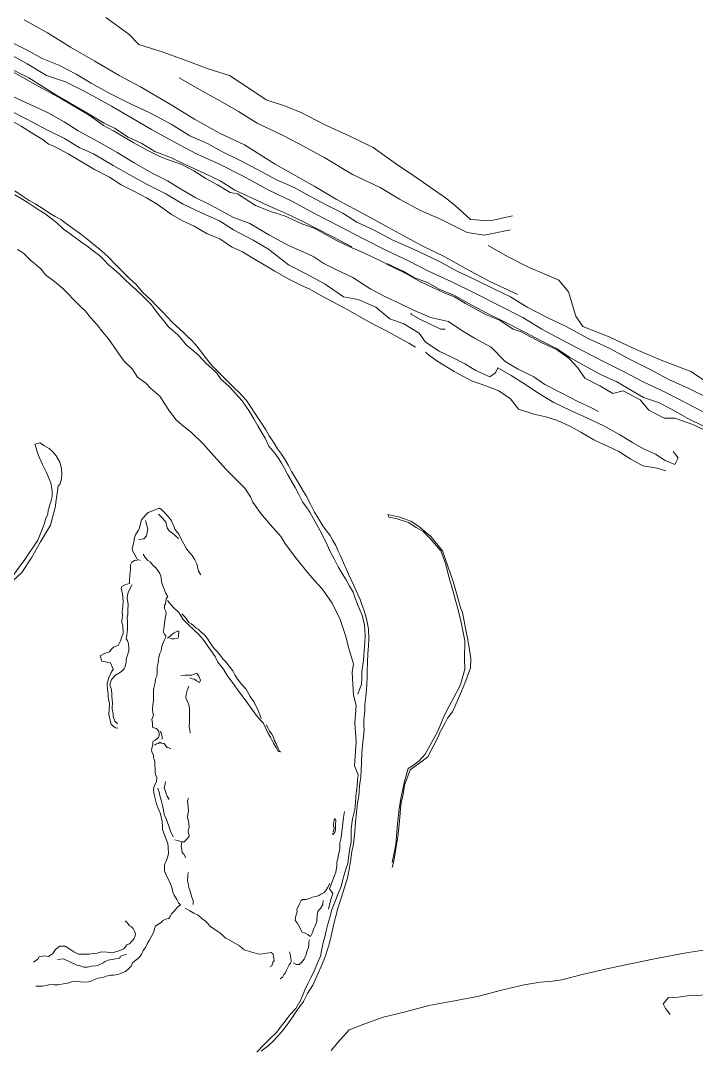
# Model space of a CAD drawing. Extents: x 683321 to 688873, y 7661944 to 7668387.
# Drawn here: x 686589.9 to 686852.1, y 7664900.6 to 7665298.8 of the extents above; entities that cross this region are included whole.
import ezdxf

# ---------------------------------------------------------------- set-up
doc = ezdxf.new("R2010")
doc.units = 0
doc.header["$MEASUREMENT"] = 0
doc.layers.add('01 CRESTA_Line', color=3, linetype='Continuous', lineweight=20)

msp = doc.modelspace()

# ---------------------------------------------------------------- linework, layer by layer
at = {"layer": '01 CRESTA_Line'}
for points in [[(686552.88, 7665304, 4012.23), (686564.06, 7665295.5, 4012.65), (686573.63, 7665288.5, 4013.34), (686583.19, 7665281.5, 4013.57), (686593.06, 7665276.5, 4013.81), (686603.56, 7665270, 4014.05), (686616.19, 7665262.5, 4014.39), (686622.31, 7665259, 4015.17), (686626.25, 7665257, 4015.31), (686631.62, 7665253.5, 4015.67), (686636.88, 7665251, 4015.63), (686642, 7665248, 4015.99), (686648.44, 7665245.5, 4015.76), (686654.44, 7665242.5, 4015.96), (686661.06, 7665239.5, 4016.12), (686667.31, 7665236.5, 4016.32), (686672.94, 7665233, 4016.35), (686679.5, 7665230, 4016.2), (686685.75, 7665227, 4016.22), (686692.62, 7665224, 4016.26), (686698.81, 7665221, 4016.45), (686704.62, 7665218, 4016.84), (686710.81, 7665215, 4016.98), (686718.38, 7665211, 4017.28)], [(686591.31, 7665299, 4020.37), (686600.38, 7665294, 4020.6), (686609.25, 7665288.5, 4020.9), (686618.62, 7665283, 4020.24), (686628.12, 7665277.5, 4019.94), (686636.38, 7665273, 4019.84), (686648.25, 7665266, 4019.81), (686657.31, 7665260.5, 4019.93), (686667.06, 7665255, 4019.87), (686676.75, 7665250.5, 4019.98), (686688.69, 7665243, 4020.09), (686703.81, 7665234.5, 4020.04), (686712.31, 7665229.5, 4019.93), (686724.38, 7665223, 4019.6), (686732.63, 7665218.5, 4019.71), (686745.44, 7665211.5, 4019.96), (686754.5, 7665207, 4019.7), (686764.44, 7665201.5, 4019.7), (686771.94, 7665197.5, 4019.61), (686782.75, 7665192.5, 4019.47)], [(686623, 7665300, 4033.39), (686631.81, 7665293.5, 4032.48), (686635.69, 7665289.5, 4030.8), (686645.19, 7665286.5, 4030.35), (686653.38, 7665283.5, 4030.13), (686662.62, 7665280, 4029.52), (686670.94, 7665277.5, 4030.04), (686679.25, 7665272, 4031.66), (686685.19, 7665268, 4033.71), (686692.69, 7665265.5, 4038.08), (686699, 7665263, 4039.27), (686707.44, 7665258.5, 4039.97), (686717.31, 7665254, 4040.57), (686726.62, 7665249.5, 4041.36), (686735.75, 7665243, 4040.33), (686742.38, 7665238.5, 4038.98), (686747.44, 7665235, 4037.95), (686754.69, 7665230, 4037.31), (686758.5, 7665227, 4036), (686764.44, 7665221.5, 4033.01), (686772.06, 7665221, 4032.33), (686780.75, 7665223, 4033.2)], [(686586.94, 7665290, 4012.51), (686593, 7665287, 4012.6), (686598.25, 7665284, 4012.85), (686604.75, 7665281.5, 4013.1), (686611.38, 7665278, 4013.33), (686617.25, 7665274.5, 4013.47), (686624.56, 7665270.5, 4013.63), (686632.56, 7665266.5, 4013.92), (686640, 7665263, 4014.22), (686648.25, 7665258.5, 4014.57), (686655.5, 7665254, 4014.75), (686662.44, 7665251, 4015.09), (686668, 7665248, 4015.33), (686675, 7665244.5, 4015.51), (686681.75, 7665241, 4015.73), (686689.13, 7665237, 4015.9), (686696.06, 7665234, 4016.06), (686702.38, 7665230.5, 4016.23), (686709, 7665227, 4016.62), (686714.94, 7665224, 4016.82), (686720.38, 7665220.5, 4017.14), (686726.75, 7665217.5, 4017.3), (686734.31, 7665213.5, 4017.56), (686742.25, 7665210, 4017.78), (686751.94, 7665205.5, 4018.07), (686759.31, 7665201.5, 4018.16), (686766.56, 7665198, 4018.59), (686773.75, 7665194.5, 4018.98), (686780, 7665191.5, 4019.02), (686786.44, 7665187.5, 4019.16), (686794.19, 7665183.5, 4019.45), (686801.56, 7665180, 4019.81), (686809.81, 7665175.5, 4020.1), (686818.44, 7665171.5, 4020.32), (686825.87, 7665167.5, 4020.51), (686833.88, 7665163.5, 4020.86), (686841.38, 7665159.5, 4021.11), (686849.06, 7665156, 4021.47), (686856.19, 7665152.5, 4021.85)], [(686857.38, 7665145.5, 4022.18), (686848.75, 7665150, 4021.61), (686839.94, 7665154.5, 4021.11), (686831.38, 7665158.5, 4020.76), (686823.81, 7665162.5, 4020.55), (686816, 7665166.5, 4020.15), (686808.25, 7665170.5, 4020), (686799.62, 7665175, 4019.67), (686792.06, 7665179, 4019.04), (686784.69, 7665183.5, 4018.87), (686775.75, 7665188, 4018.73), (686766.06, 7665193, 4018.31), (686756.88, 7665197.5, 4017.9), (686748.19, 7665201.5, 4017.72), (686740.38, 7665205.5, 4017.41), (686731.87, 7665209.5, 4017.38), (686722.94, 7665214, 4017.08), (686713.44, 7665219, 4016.63), (686703.69, 7665224, 4016.24), (686695.31, 7665228.5, 4015.93), (686686.19, 7665233, 4015.68), (686676, 7665238.5, 4015.48), (686667, 7665243, 4015.23), (686658.12, 7665247, 4014.84), (686649.81, 7665251.5, 4014.61), (686640.69, 7665256.5, 4014.25), (686632.88, 7665261, 4013.93), (686625.13, 7665265.5, 4013.66), (686615.38, 7665271, 4013.42), (686607.25, 7665275, 4013.1), (686599.88, 7665277.5, 4013.11), (686592.38, 7665282, 4012.75), (686584.25, 7665286.5, 4012.51)], [(686858, 7665138.5, 4023.55), (686850.69, 7665142, 4022.93), (686843.69, 7665144.5, 4022.56), (686839.5, 7665144.5, 4022.45), (686833.56, 7665147.5, 4021.8), (686830.25, 7665151.5, 4021.5), (686823.62, 7665155, 4021.2), (686819.69, 7665154, 4021.13), (686814.56, 7665157, 4020.96), (686808.81, 7665160, 4020.8), (686806.06, 7665164, 4020.83), (686802.81, 7665167.5, 4021.21), (686798, 7665171, 4020.46), (686791.56, 7665174, 4020.18), (686784.06, 7665178, 4019.88), (686781, 7665179, 4019.82), (686775.69, 7665182.5, 4019.52), (686770.44, 7665184.5, 4019.44), (686762.5, 7665189, 4018.94), (686758.19, 7665191.5, 4018.9), (686754.44, 7665193, 4018.68), (686750.13, 7665195, 4018.69), (686744.81, 7665197.5, 4018.22), (686739.62, 7665200.5, 4018.02), (686733.56, 7665203.5, 4017.82), (686729.5, 7665205.5, 4017.69), (686723.25, 7665208.5, 4017.45), (686716.38, 7665211.5, 4017.12), (686712.13, 7665213.5, 4017.17), (686704, 7665218, 4016.72), (686698.75, 7665220, 4016.64), (686692.25, 7665223, 4016.16), (686687.19, 7665224.5, 4016.12), (686681.06, 7665227, 4016.27), (686674.06, 7665231.5, 4016.4), (686671.19, 7665232, 4016.54), (686666.25, 7665235, 4016.32), (686661.75, 7665237.5, 4016.18), (686657.12, 7665240.5, 4016.04), (686652.19, 7665243, 4015.81), (686647.88, 7665244.5, 4015.67), (686643.94, 7665246, 4015.79), (686638.94, 7665248.5, 4015.85), (686633.56, 7665251.5, 4015.87), (686625.94, 7665256, 4015.44), (686622, 7665258, 4015.1), (686616.44, 7665262, 4014.43), (686605.5, 7665268.5, 4014.12), (686594.62, 7665274.5, 4013.95), (686583.94, 7665280.5, 4013.58)], [(686651.44, 7665276.5, 4025.13), (686660.13, 7665271.5, 4026.12), (686667.44, 7665267.5, 4028.03), (686667.44, 7665267.5, 4028.03), (686674.44, 7665263.5, 4029.34), (686681.69, 7665259, 4029.8), (686692.06, 7665254, 4029.37), (686699.62, 7665250, 4029.44), (686707.94, 7665245.5, 4029.36), (686718.69, 7665239, 4030.21), (686729.38, 7665234, 4030.53), (686736.94, 7665229.5, 4030.43), (686745, 7665225, 4030.46), (686753, 7665221.5, 4030.38), (686763.19, 7665216.5, 4030.2), (686769.75, 7665215.5, 4030.67), (686779.94, 7665217.5, 4031.7)], [(686814.12, 7665147, 4010.36), (686811.38, 7665148.5, 4010.39), (686805.75, 7665151, 4010.38), (686800.12, 7665154, 4010.2), (686793.31, 7665157.5, 4010.1), (686789, 7665160.5, 4010.33), (686782.94, 7665163.5, 4010.07), (686777.81, 7665166.5, 4010.01), (686772.5, 7665172, 4010.06), (686766, 7665175.5, 4009.97), (686761, 7665178.5, 4009.76), (686755.94, 7665182, 4009.93), (686748.87, 7665183.5, 4009.32), (686742.06, 7665186.5, 4009.08), (686737, 7665189, 4008.7), (686731.44, 7665191.5, 4008.83), (686725.81, 7665194.5, 4009.1), (686718.81, 7665199, 4009.79), (686712.5, 7665202, 4009.58), (686707.5, 7665204.5, 4009.6), (686703.63, 7665207, 4009.7), (686699.56, 7665209, 4009.85), (686693.81, 7665211.5, 4009.7), (686686.38, 7665215.5, 4009.53), (686678.75, 7665220, 4009.32), (686672.25, 7665222.5, 4009.44), (686664, 7665227, 4009.4), (686657.88, 7665230, 4009.64), (686651.94, 7665233.5, 4009.83), (686646.88, 7665236.5, 4009.9), (686640.88, 7665239.5, 4010.15), (686633.94, 7665243.5, 4010.12), (686627.38, 7665247.5, 4010.07), (686621.31, 7665251, 4009.97), (686612.19, 7665256, 4009.6), (686606.75, 7665259.5, 4009.44), (686600.63, 7665263, 4009.36), (686595, 7665265.5, 4009.38), (686590.69, 7665267.5, 4009.41), (686584.5, 7665270.5, 4009.23)], [(686843, 7665131.5, 4010.76), (686845, 7665129, 4010.41), (686843.63, 7665126.5, 4010.1), (686840, 7665128, 4010.11), (686836.13, 7665130.5, 4010.24), (686831.5, 7665132.5, 4010.28), (686827.25, 7665135, 4010.32), (686822.31, 7665138, 4010.16), (686816.12, 7665141.5, 4010.36), (686809.81, 7665144.5, 4010.05), (686803, 7665147.5, 4010.43), (686796.75, 7665150.5, 4010.55), (686790.88, 7665154, 4010.32), (686785.81, 7665157.5, 4010.4), (686780.25, 7665161, 4009.83), (686775.06, 7665164, 4009.54), (686774.06, 7665162, 4009.73), (686771.94, 7665160.5, 4010.18), (686766.5, 7665163, 4010.13), (686762.19, 7665165.5, 4010.33), (686757.38, 7665168, 4010.02), (686752.25, 7665170.5, 4009.92), (686746.94, 7665174, 4009.81), (686744.56, 7665177.5, 4009.7), (686738.56, 7665181, 4009.65), (686733.19, 7665183, 4009.38), (686727.75, 7665187.5, 4008.96), (686720.81, 7665190.5, 4009.5), (686715.19, 7665191.5, 4009.95), (686708, 7665196.5, 4009.72), (686700.62, 7665200.5, 4009.77), (686693.75, 7665204, 4009.5), (686686, 7665210, 4009.31), (686680.06, 7665213.5, 4009.42), (686672.44, 7665217.5, 4009.72), (686667, 7665221, 4009.65), (686660.38, 7665224, 4009.62), (686652.94, 7665227.5, 4009.74), (686646.25, 7665231.5, 4009.86), (686639.25, 7665235, 4009.98), (686632, 7665239, 4010.12), (686625.81, 7665242.5, 4010.01), (686618.12, 7665247, 4009.96), (686612.62, 7665249.5, 4009.88), (686606.88, 7665253, 4009.99), (686599.75, 7665256.5, 4009.68), (686592.25, 7665260.5, 4009.75), (686585.44, 7665264, 4009.81)], [(686743.12, 7665172, 4010.64), (686740.44, 7665173.5, 4010.9), (686736, 7665176, 4010.73), (686731.62, 7665178.5, 4010.7), (686727.5, 7665180.5, 4010.73), (686722.88, 7665183, 4011.14), (686716.81, 7665186.5, 4011.65), (686712.94, 7665188.5, 4011.75), (686706.31, 7665192, 4011.61), (686702.06, 7665194.5, 4011.65), (686698.81, 7665196, 4011.51), (686693.63, 7665198.5, 4011.52), (686688.56, 7665201.5, 4011.6), (686685.25, 7665203.5, 4011.61), (686680, 7665206.5, 4011.53), (686675.94, 7665209, 4011.61), (686671.75, 7665211, 4011.58), (686667.12, 7665214, 4011.96), (686662.25, 7665216, 4011.78), (686657.19, 7665219, 4011.83), (686652.75, 7665221, 4011.88), (686648.44, 7665223.5, 4012.1), (686642.88, 7665227.5, 4011.85), (686638.75, 7665230, 4011.77), (686633.75, 7665232.5, 4011.89), (686628.87, 7665235, 4012.12), (686624.31, 7665238, 4012.32), (686618.56, 7665241, 4012.75), (686614.06, 7665243.68, 4012.54), (686608.4, 7665247, 4012.73), (686602.84, 7665249.99, 4012.47), (686600.71, 7665250.84, 4012.03), (686598.46, 7665252.55, 4011.74), (686595.36, 7665254.37, 4011.77), (686590.13, 7665257.79, 4011.81), (686584.78, 7665260.78, 4011.53)], [(686683.23, 7664898.72, 4016.08), (686685.9, 7664900.83, 4015.7), (686688.03, 7664902.8, 4015.46), (686689.47, 7664904.32, 4015.23), (686690.9, 7664905.83, 4015), (686692.37, 7664907.82, 4014.74), (686693.85, 7664909.8, 4014.48), (686695.31, 7664911.96, 4014.34), (686696.78, 7664914.11, 4014.19), (686698.2, 7664916.1, 4013.89), (686699.62, 7664918.09, 4013.59), (686701.16, 7664921.19, 4013.42), (686703.21, 7664924.44, 4013.2), (686704.28, 7664926.74, 4012.94), (686705.35, 7664929.04, 4012.68), (686706.45, 7664931.6, 4012.48), (686707.55, 7664934.15, 4012.29), (686708.25, 7664936.2, 4012.22), (686708.95, 7664938.25, 4012.14), (686709.66, 7664940.88, 4011.96), (686710.36, 7664943.51, 4011.78), (686711.02, 7664946.35, 4011.63), (686711.69, 7664949.2, 4011.48), (686712.28, 7664951.53, 4011.41), (686712.87, 7664953.86, 4011.34), (686713.64, 7664956.2, 4011.25), (686714.41, 7664958.54, 4011.16), (686715.59, 7664962.32, 4011.11), (686716.76, 7664966.1, 4011.06), (686717.34, 7664969.22, 4011.08), (686717.92, 7664972.33, 4011.09), (686718.34, 7664976.26, 4011.08), (686719, 7664979.17, 4011.08), (686719.29, 7664981.55, 4011.06), (686719.57, 7664983.94, 4011.05), (686719.79, 7664987.75, 4011.12), (686720.21, 7664991.45, 4011.14), (686720.62, 7664995.29, 4011.02), (686721.09, 7664997.7, 4011.09), (686721.25, 7664999.7, 4011.08), (686721.42, 7665001.71, 4011.06), (686721.89, 7665005.21, 4011.23), (686722.03, 7665007.89, 4011.17), (686722.17, 7665010.57, 4011.1), (686722.31, 7665014.56, 4011.13), (686722.67, 7665018.51, 4011.13), (686722.93, 7665020.93, 4011.06), (686723.18, 7665023.35, 4010.99), (686723.09, 7665025.36, 4011.08), (686723.01, 7665027.38, 4011.16), (686723.37, 7665030.86, 4011.16), (686723.47, 7665033.35, 4011.26), (686723.8, 7665036.43, 4011.31), (686724.03, 7665038.83, 4011.27), (686724.26, 7665041.23, 4011.23), (686724.27, 7665043.82, 4011.22), (686724.28, 7665046.41, 4011.21), (686724.46, 7665049.78, 4011.29), (686724.65, 7665053.16, 4011.38), (686724.84, 7665056.03, 4011.44), (686725.02, 7665058.91, 4011.5), (686724.9, 7665062.54, 4011.54), (686724.26, 7665066.02, 4011.54), (686723.63, 7665068.04, 4011.51), (686723, 7665070.05, 4011.49), (686722.29, 7665072.08, 4011.51), (686721.58, 7665074.11, 4011.52), (686720.04, 7665077.45, 4011.51), (686719.02, 7665079.73, 4011.45), (686718.01, 7665082.01, 4011.38), (686717.14, 7665083.84, 4011.45), (686716.27, 7665085.68, 4011.52), (686715.18, 7665088.24, 4011.61), (686714.09, 7665090.8, 4011.71), (686713.11, 7665092.89, 4011.94), (686712.12, 7665094.97, 4012.17), (686711.02, 7665096.96, 4012.32), (686709.93, 7665098.94, 4012.47), (686708.55, 7665100.78, 4012.51), (686707.17, 7665102.62, 4012.55), (686705.55, 7665105.27, 4012.6), (686703.93, 7665107.91, 4012.65), (686702.31, 7665111.08, 4012.7), (686700.7, 7665114.25, 4012.75), (686699.23, 7665116.69, 4012.79), (686697.76, 7665119.13, 4012.83), (686696.34, 7665121.43, 4012.84), (686694.92, 7665123.73, 4012.84), (686693.75, 7665126.03, 4012.86), (686692.57, 7665128.33, 4012.88), (686691.05, 7665130.45, 4012.96), (686689.52, 7665132.57, 4013.04), (686687.95, 7665135.11, 4012.93), (686686.37, 7665137.65, 4012.82), (686684.98, 7665139.91, 4012.78), (686683.59, 7665142.16, 4012.74), (686682.07, 7665144.46, 4012.64), (686680.55, 7665146.77, 4012.55), (686679.01, 7665149.04, 4012.54), (686677.46, 7665151.32, 4012.53), (686676.01, 7665152.94, 4012.31), (686674.55, 7665154.56, 4012.1), (686673.03, 7665155.97, 4012.09), (686671.51, 7665157.39, 4012.08), (686670.11, 7665158.83, 4012.01), (686668.72, 7665160.27, 4011.95), (686666.52, 7665162.43, 4011.93), (686664.32, 7665164.58, 4011.92), (686662.53, 7665166.88, 4011.88), (686660.74, 7665169.18, 4011.84), (686659.27, 7665171.09, 4011.76), (686657.79, 7665173, 4011.67), (686656.29, 7665174.54, 4011.75), (686654.78, 7665176.07, 4011.82), (686652.66, 7665178.02, 4011.76), (686650.54, 7665179.96, 4011.7), (686648.57, 7665181.89, 4011.77), (686646.86, 7665183.66, 4011.74), (686645.15, 7665185.44, 4011.72), (686642.7, 7665187.92, 4011.55), (686640.61, 7665190.11, 4011.65), (686638.86, 7665191.76, 4011.53), (686637.11, 7665193.41, 4011.41), (686634.66, 7665196.34, 4011.28), (686632.18, 7665198.59, 4011.37), (686629.46, 7665201.36, 4011.21), (686626.74, 7665204.13, 4011.06), (686623.94, 7665206.88, 4011.09), (686621.12, 7665209.5, 4011.24), (686619.06, 7665211.21, 4011.29), (686617.01, 7665212.91, 4011.34), (686614.89, 7665214.57, 4011.18), (686612.77, 7665216.22, 4011.02), (686610.01, 7665218.21, 4011.15), (686607.73, 7665219.88, 4011.05), (686605.45, 7665221.55, 4010.94), (686603.24, 7665222.77, 4010.94), (686601.03, 7665223.99, 4010.94), (686597.83, 7665226.24, 4010.83), (686595.55, 7665227.59, 4010.9), (686593.27, 7665228.94, 4010.96), (686590.45, 7665230.78, 4010.95), (686587.62, 7665232.62, 4010.94)], [(686587.66, 7665231.09, 4010.94), (686590.1, 7665229.71, 4010.9), (686592.41, 7665228.23, 4010.9), (686594.72, 7665226.76, 4010.9), (686597.07, 7665225.23, 4010.86), (686599.42, 7665223.69, 4010.82), (686601.6, 7665222.01, 4010.81), (686603.78, 7665220.33, 4010.8), (686606.52, 7665217.82, 4010.75), (686608.59, 7665216.33, 4010.8), (686610.65, 7665214.84, 4010.86), (686613.14, 7665213.06, 4010.98), (686615.62, 7665211.29, 4011.1), (686618.04, 7665209.44, 4011.1), (686620.47, 7665207.6, 4011.1), (686622.16, 7665205.84, 4011.09), (686623.86, 7665204.07, 4011.09), (686626.03, 7665202.23, 4011.14), (686628.2, 7665200.39, 4011.19), (686630.37, 7665198.33, 4011.25), (686632.53, 7665196.26, 4011.3), (686634.61, 7665194.36, 4011.41), (686636.68, 7665192.46, 4011.51), (686638.64, 7665190.51, 4011.55), (686640.59, 7665188.57, 4011.58), (686642.07, 7665186.54, 4011.59), (686643.55, 7665184.51, 4011.61), (686645.4, 7665182.22, 4011.74), (686647.24, 7665179.92, 4011.87), (686649.08, 7665178.34, 4011.83), (686650.92, 7665176.77, 4011.8), (686652.5, 7665174.84, 4011.82), (686654.08, 7665172.91, 4011.84), (686656.41, 7665170.96, 4011.84), (686658.75, 7665169.02, 4011.83), (686660.32, 7665167.36, 4011.82), (686661.89, 7665165.7, 4011.82), (686663.92, 7665163.81, 4011.79), (686665.95, 7665161.91, 4011.77), (686667.74, 7665159.41, 4012), (686669.32, 7665157.98, 4012.02), (686670.9, 7665156.55, 4012.05), (686673.38, 7665153.87, 4012.28), (686675.86, 7665151.19, 4012.5), (686677.28, 7665149.1, 4012.56), (686678.7, 7665147.02, 4012.61), (686680.34, 7665144.23, 4012.7), (686681.97, 7665141.44, 4012.79), (686683.38, 7665139.05, 4012.85), (686684.8, 7665136.65, 4012.9), (686686.21, 7665133.54, 4012.98), (686688.55, 7665130.85, 4012.95), (686689.75, 7665129.05, 4012.89), (686690.95, 7665127.25, 4012.83), (686692.25, 7665124.88, 4012.77), (686693.55, 7665122.51, 4012.72), (686694.96, 7665120.01, 4012.75), (686696.36, 7665117.51, 4012.77), (686697.82, 7665114.78, 4012.74), (686699.29, 7665112.04, 4012.7), (686700.72, 7665110.01, 4012.69), (686702.15, 7665107.98, 4012.68), (686704.07, 7665104.5, 4012.62), (686705.95, 7665101.01, 4012.48), (686707.83, 7665097.53, 4012.34), (686708.87, 7665095.23, 4012.1), (686709.9, 7665092.93, 4011.86), (686711.5, 7665089.81, 4011.67), (686713.11, 7665086.69, 4011.49), (686714.64, 7665084.21, 4011.53), (686716.18, 7665081.73, 4011.57), (686717.53, 7665079.3, 4011.49), (686718.89, 7665076.86, 4011.42), (686719.73, 7665074.54, 4011.41), (686720.57, 7665072.22, 4011.4), (686721.46, 7665070.11, 4011.32), (686722.34, 7665067.99, 4011.24), (686723.35, 7665064.29, 4011.4), (686723.48, 7665062.2, 4011.34), (686723.61, 7665060.11, 4011.28), (686723.37, 7665057.2, 4011.28), (686723.13, 7665054.28, 4011.27), (686722.98, 7665051.95, 4011.26), (686722.84, 7665049.62, 4011.26), (686722.31, 7665046.17, 4011.23), (686722.2, 7665043.63, 4011.15), (686722.09, 7665041.08, 4011.06), (686721.41, 7665039.18, 4011.03), (686720.72, 7665037.28, 4011)], [(686771.25, 7665211.5, 4028.11), (686779.06, 7665207, 4026.52), (686786.94, 7665203, 4025.07), (686793.06, 7665200.5, 4023.71), (686798.75, 7665198, 4023.35), (686802.44, 7665193.5, 4022.81), (686805.25, 7665184, 4021.77)], [(686681.47, 7664898.34, 4016.21), (686683.98, 7664901.04, 4015.55), (686686.62, 7664903.59, 4015.26), (686689.26, 7664906.15, 4014.98), (686690.63, 7664907.96, 4014.67), (686691.99, 7664909.78, 4014.37), (686693.24, 7664911.41, 4014.27), (686694.49, 7664913.03, 4014.17), (686696.72, 7664915.39, 4013.85), (686698.62, 7664918.69, 4013.43), (686699.55, 7664920.95, 4013.36), (686700.47, 7664923.21, 4013.28), (686701.47, 7664925.21, 4013.09), (686702.47, 7664927.22, 4012.91), (686703.99, 7664930.43, 4012.47), (686705.11, 7664933.05, 4012.34), (686706.23, 7664935.68, 4012.2), (686706.77, 7664938.31, 4012.05), (686707.32, 7664940.94, 4011.9), (686707.86, 7664943.21, 4011.75), (686708.41, 7664945.48, 4011.6), (686709.12, 7664948.1, 4011.52), (686709.83, 7664950.71, 4011.43), (686710.55, 7664953.33, 4011.35), (686711.3, 7664955.28, 4011.27), (686712.05, 7664957.24, 4011.19), (686713.14, 7664959.95, 4011.12), (686714.22, 7664962.66, 4011.04), (686714.8, 7664964.91, 4011), (686715.38, 7664967.16, 4010.96), (686716.07, 7664969.41, 4010.98), (686716.77, 7664971.66, 4011), (686717.16, 7664974.98, 4010.96), (686717.65, 7664977.47, 4010.95), (686718.14, 7664979.95, 4010.93), (686718.17, 7664982.55, 4010.97), (686718.19, 7664985.15, 4011.01), (686718.65, 7664988.89, 4011.01), (686719.59, 7664992.56, 4010.96), (686719.79, 7664995.13, 4010.99), (686719.98, 7664997.69, 4011.02), (686720.21, 7664999.75, 4011.07), (686720.44, 7665001.81, 4011.12), (686720.63, 7665003.89, 4011.13), (686720.82, 7665005.96, 4011.14), (686719.87, 7665008.66, 4011.09), (686719.41, 7665009.51, 4011.3), (686720.04, 7665018.84, 4011.33), (686719.55, 7665026.19, 4010.79), (686720.05, 7665032.87, 4010.83), (686719.06, 7665036.91, 4010.02), (686718.57, 7665045.71, 4008.8), (686718.99, 7665049.15, 4008.87), (686717.23, 7665055.1, 4007.29), (686715.99, 7665060.16, 4006.35), (686713.83, 7665066.26, 4005.89), (686710.7, 7665072.71, 4005.82), (686706.91, 7665078.22, 4004.68), (686703.76, 7665081.57, 4003.97), (686700.82, 7665085.1, 4003.85), (686696.56, 7665090.38, 4003.11), (686692.44, 7665095.93, 4002.63), (686690.91, 7665098.33, 4002.92), (686686.73, 7665103.16, 4001.87), (686683.03, 7665107.39, 4001.51), (686679.95, 7665111.82, 4001.33), (686679.04, 7665113.91, 4001.26), (686676.81, 7665117.23, 4001.32), (686672.63, 7665121.54, 4000.71), (686669.58, 7665124.47, 4000.48), (686664.88, 7665129.86, 4000.59), (686660.62, 7665134.61, 4000.28), (686656.21, 7665138.88, 3999.83), (686652.56, 7665141.78, 3999.48), (686650.26, 7665143.84, 3999.27), (686647.7, 7665147.2, 3999.01), (686645.68, 7665150.18, 3998.8), (686643.85, 7665153, 3998.08), (686640.34, 7665156.03, 3998.23), (686638.51, 7665157.99, 3998.29), (686635.25, 7665160.3, 3998.16), (686633.17, 7665163.59, 3998.72), (686630.07, 7665166.56, 3998.76), (686628.05, 7665169.46, 3998.87), (686626.03, 7665172.21, 3998.97), (686623.95, 7665175.28, 3999.26), (686621.8, 7665177.79, 3999.47), (686619.6, 7665180.71, 3999.49), (686617.06, 7665183.58, 3999.51), (686615.11, 7665185.92, 3999.53), (686612.98, 7665187.97, 3999.55), (686610.41, 7665190.53, 3999.49), (686608.35, 7665192.72, 3999.58), (686606.22, 7665194.75, 3999.61), (686602.97, 7665197.49, 3999.71), (686599.52, 7665200.06, 3999.8), (686599.18, 7665200.63, 3999.71), (686597.71, 7665202.38, 3999.86), (686596.1, 7665203.78, 4000.02), (686595.12, 7665204.63, 4000), (686594.12, 7665205.44, 4000.02), (686591.9, 7665207.52, 4000.16), (686591.1, 7665208.35, 4000.12), (686589.96, 7665209.17, 4000.19), (686588.7, 7665209.89, 4000.3)], [(686732, 7665204.5, 4017.74), (686738.25, 7665201.5, 4017.92), (686742.44, 7665199, 4018.16), (686748, 7665197, 4018.49), (686752.31, 7665194.5, 4018.84), (686758.25, 7665192, 4019), (686763.75, 7665189, 4019.18), (686770.19, 7665185.5, 4019.35), (686777.38, 7665182, 4019.62), (686785.25, 7665178, 4019.89), (686791.81, 7665174.5, 4020.15), (686797.81, 7665171.5, 4020.41), (686803, 7665168, 4020.98), (686807.38, 7665165.5, 4021), (686814.63, 7665161.5, 4021.25), (686821.19, 7665158.5, 4021.35), (686825.56, 7665156, 4021.36), (686831.56, 7665152.5, 4021.53), (686837.31, 7665150.5, 4021.69), (686842.38, 7665148, 4021.88), (686848.44, 7665144.5, 4022.66), (686854.5, 7665141.5, 4023.21)], [(686754.56, 7665179, 4007.63), (686752.94, 7665179, 4007.65), (686748.56, 7665181, 4008.38), (686744.5, 7665183, 4008.29), (686741.19, 7665185, 4007.97), (686741.69, 7665185, 4008.11)], [(686805.25, 7665184, 4021.77), (686808.06, 7665180, 4021.45), (686818.19, 7665176, 4024.51), (686827.81, 7665171.5, 4026.57), (686838.38, 7665167, 4027.41), (686849.94, 7665162.5, 4028.15), (686858.25, 7665157, 4027.46), (686866.75, 7665153.5, 4028.01), (686875.06, 7665150, 4029.84), (686886.19, 7665145.5, 4032.07), (686895.19, 7665141, 4032.69), (686902.81, 7665136.5, 4032.68), (686910.81, 7665132.5, 4032.37), (686922.38, 7665127, 4031.39), (686926.81, 7665124.5, 4030.68)], [(686840.25, 7665124, 4011.54), (686836.81, 7665125, 4012.05), (686831.31, 7665126, 4011.36), (686826.56, 7665128.5, 4011.33), (686821.94, 7665131.5, 4011.14), (686817.81, 7665133.5, 4011.33), (686812.25, 7665136, 4011.2), (686807.25, 7665139, 4011.32), (686802.69, 7665141.5, 4011.22), (686798.19, 7665143.5, 4011.24), (686793.69, 7665145, 4011.08), (686789, 7665146, 4012.98), (686783.06, 7665148, 4012.7), (686779.88, 7665152, 4012.36), (686775.38, 7665155, 4011.3), (686770.31, 7665157, 4011.9), (686764.75, 7665159, 4011.93), (686758.12, 7665162.5, 4012.25), (686751.75, 7665166.5, 4011.4), (686748.19, 7665169, 4010.99), (686747, 7665170, 4010.03)], [(686585.21, 7665079.72, 3997.11), (686590.34, 7665084.59, 3997.07), (686594.07, 7665090.21, 3997.13), (686597.59, 7665096.5, 3997.12), (686601.48, 7665102.9, 3997.06), (686603.24, 7665109.83, 3996.87), (686604.51, 7665118.16, 3996.52), (686605.08, 7665118.65, 3996.24), (686605.76, 7665120.86, 3996.08), (686605.83, 7665122.89, 3996.16), (686605.75, 7665124.88, 3996.05), (686605.12, 7665127.37, 3996.13), (686603.66, 7665129.81, 3996.25), (686602.41, 7665131.4, 3996.18), (686600.94, 7665132.68, 3996.15), (686599.16, 7665133.76, 3996.29), (686597.29, 7665134.85, 3996.1), (686595.39, 7665134.31, 3996.17), (686596.77, 7665129.91, 3996.63), (686598.37, 7665126.51, 3996.6), (686599.8, 7665123.61, 3996.61), (686601.57, 7665119.3, 3996.48), (686602.18, 7665116.26, 3996.63), (686602.19, 7665114.09, 3996.75), (686601.63, 7665112.02, 3996.78), (686600.56, 7665108.7, 3996.87), (686600.43, 7665107.21, 3996.99), (686599.67, 7665105.45, 3996.88), (686599.21, 7665103.83, 3996.85), (686599.11, 7665103.6, 3996.87), (686596.56, 7665097.15, 3997.06), (686591.53, 7665089.58, 3997.26), (686586.42, 7665082.73, 3997.18)], [(686659.79, 7665083.66, 3999.65), (686658.94, 7665085.11, 3999.38), (686658.49, 7665086.7, 3999.16), (686658.19, 7665087.88, 3998.77), (686657.42, 7665089.5, 3998.63), (686656.49, 7665091.13, 3998.48), (686655.45, 7665092.36, 3998.48), (686654.22, 7665093.69, 3998.12), (686653.19, 7665095.67, 3998.33), (686652.19, 7665097.54, 3998.03), (686651.24, 7665099.41, 3997.97), (686649.73, 7665101.37, 3997.74), (686649.29, 7665102.59, 3997.52), (686648.39, 7665104.54, 3997.43), (686647.21, 7665106.16, 3997.39), (686645.86, 7665107.65, 3997.12), (686644.65, 7665108.88, 3997.13), (686643.72, 7665109.55, 3997.01), (686642.55, 7665109.15, 3997.25), (686641.38, 7665108.66, 3997.47), (686640.43, 7665108.26, 3997.52), (686639.42, 7665107.85, 3997.98), (686638.52, 7665106.95, 3998.42), (686637.65, 7665106.06, 3998.6), (686636.81, 7665105.03, 3998.34), (686636.37, 7665103.52, 3998.05), (686635.95, 7665101.91, 3997.72), (686635.56, 7665100.98, 3997.8), (686634.62, 7665099.47, 3997.9), (686634.09, 7665098.13, 3997.82), (686633.65, 7665095.72, 3997.78), (686633.21, 7665093.94, 3998.04), (686633.35, 7665093.06, 3998.24), (686634.04, 7665091.7, 3998.23), (686635.06, 7665089.76, 3998.35), (686636.29, 7665089.27, 3998.39)], [(686651.17, 7665097.74, 3998.24), (686648.85, 7665099.76, 3998.49), (686647.55, 7665100.77, 3998.2), (686646.73, 7665101.85, 3998.04), (686646.26, 7665104.04, 3997.65), (686645.04, 7665105.47, 3997.52), (686643.44, 7665107.16, 3997.19)], [(686734.06, 7664970, 4010.09), (686734.62, 7664972.5, 4010.64), (686735.38, 7664976.5, 4010.53), (686736.19, 7664982, 4010.68), (686736.94, 7664988, 4010.68), (686737.38, 7664994.5, 4010.92), (686738.31, 7664998.5, 4010.89), (686738.88, 7665002, 4010.93), (686741, 7665008, 4011.12), (686745.19, 7665011, 4011.08), (686747.88, 7665013, 4011.14), (686752.25, 7665021.5, 4011.26), (686752.31, 7665022, 4011.38), (686754.44, 7665026, 4011.45), (686755.56, 7665028, 4011.42), (686757.38, 7665030.5, 4011.36), (686759.88, 7665036, 4011.53), (686762.62, 7665042.5, 4011.54), (686764.44, 7665047.5, 4011.41), (686764.5, 7665051, 4011.33), (686763.94, 7665055.5, 4011.29), (686763.31, 7665059, 4011.28), (686761.19, 7665069.5, 4011.14), (686760.62, 7665070.5, 4011.13), (686758.94, 7665076.5, 4011.14), (686757.69, 7665081, 4011.07), (686753.56, 7665093, 4011.05), (686749.06, 7665098.5, 4011.07), (686744.19, 7665102.5, 4010.96), (686741.25, 7665104.5, 4010.81), (686737, 7665106, 4010.79), (686732.38, 7665107, 4010.72), (686732.69, 7665106, 4010.74), (686735.62, 7665105.5, 4010.81), (686740.31, 7665104, 4010.97), (686743.31, 7665102, 4010.97), (686746.06, 7665100.5, 4010.96), (686748.5, 7665098, 4011.05), (686752.94, 7665093, 4011.23), (686754.75, 7665088, 4011.12), (686756.19, 7665082.5, 4011.12), (686757.62, 7665077.5, 4011.01), (686759.94, 7665069, 4011.28), (686760.94, 7665064.5, 4011.22), (686762.19, 7665058, 4011.34), (686762.06, 7665051, 4011.33), (686762.25, 7665047, 4011.42), (686760.5, 7665041, 4011.47), (686758.94, 7665038, 4011.38), (686755.5, 7665031.5, 4011.47), (686754.13, 7665028.5, 4011.35), (686751.5, 7665022.5, 4011.36), (686746.88, 7665014, 4011.35), (686744.56, 7665011.5, 4010.87), (686741.88, 7665009.5, 4011.13), (686740.19, 7665008.5, 4011), (686738.81, 7665003.5, 4011.02), (686737.5, 7664997.5, 4010.85), (686736.75, 7664993, 4010.75), (686736.06, 7664987, 4010.78), (686735.44, 7664979, 4010.68), (686734.06, 7664972, 4010.64)], [(686635.79, 7665097.36, 3998.46), (686637.71, 7665097.57, 3999.34), (686638.68, 7665098.79, 3998.88), (686639.2, 7665101.32, 3998.58), (686638.88, 7665102.81, 3997.34), (686638.29, 7665104.69, 3997.44)], [(686595.76, 7664924, 4003.55), (686598.36, 7664923.95, 4003.51), (686599.97, 7664924.32, 4004.05), (686601.27, 7664924.69, 4004.15), (686602.85, 7664924.57, 4003.38), (686604.43, 7664924.54, 4002.73), (686607.19, 7664925, 4002.86), (686608.7, 7664925.24, 4002.51), (686609.65, 7664925.66, 4002.39), (686611.22, 7664925.97, 4001.95), (686613.09, 7664925.65, 4002.17), (686614.14, 7664925.6, 4002.1), (686616.2, 7664925.71, 4002.13), (686617.71, 7664926.13, 4001.95), (686618.61, 7664926.58, 4001.87), (686619.94, 7664927.1, 4001.85), (686621.78, 7664927.34, 4001.86), (686623.04, 7664927.91, 4001.93), (686624.94, 7664928.21, 4001.91), (686625.98, 7664928.28, 4001.94), (686627.7, 7664928.52, 4001.32), (686628.92, 7664929.02, 4001.48), (686630.64, 7664929.74, 4001.49), (686631.71, 7664930.69, 4001.44), (686632.8, 7664931.73, 4001.33), (686633.23, 7664933.05, 4001.27), (686634.78, 7664934.16, 4000.96), (686635.56, 7664934.9, 4000.92), (686636.85, 7664936.31, 4000.97), (686637.48, 7664937.8, 4001.02), (686638.35, 7664939.03, 4000.98), (686639.14, 7664940.64, 4001.1), (686639.76, 7664941.71, 4001.08), (686640.4, 7664942.89, 4001.28), (686641.57, 7664945.1, 4001.41), (686641.79, 7664946.35, 4001.96), (686642.27, 7664947.34, 4002.62), (686643.1, 7664947.91, 4003.57), (686644.41, 7664948.66, 4004.01), (686644.95, 7664949.33, 4004.86), (686646.07, 7664949.96, 4005.79), (686647.33, 7664950.26, 4006.49), (686648.01, 7664951.27, 4007.44), (686648.41, 7664952.06, 4008.15), (686649.55, 7664953.19, 4008.98), (686650.16, 7664953.93, 4009.71), (686650.48, 7664954.43, 4010.2), (686651.35, 7664955.18, 4011.04), (686651.86, 7664955.51, 4011.28), (686651.15, 7664956.3, 4011.12), (686650.43, 7664957.7, 4010.7), (686649.4, 7664959.28, 4010.55), (686648.98, 7664960.45, 4010.1), (686648.56, 7664962.44, 4009.43), (686647.47, 7664964.92, 4009.33), (686646.63, 7664966.62, 4009.21), (686645.74, 7664968.74, 4009.25), (686645.72, 7664971.09, 4008.62), (686646.63, 7664973.1, 4008.64), (686647.3, 7664975.37, 4008.72), (686647.12, 7664977.9, 4009), (686647.04, 7664979.43, 4009.02), (686646.22, 7664981.29, 4009.02), (686645.38, 7664983.83, 4009.13), (686644.94, 7664984.78, 4009.06), (686644.97, 7664986, 4009.2), (686644.81, 7664987.93, 4009.04), (686644.21, 7664990.91, 4009.26), (686643.26, 7664992.95, 4009.26), (686642.58, 7664994.74, 4009.29), (686641.85, 7664997.85, 4009.29), (686641.62, 7664999.21, 4009.66), (686641.5, 7665000.25, 4010.11), (686641.6, 7665001.05, 4010.59), (686641.82, 7665001.91, 4010.85), (686642.56, 7665003.3, 4010.65), (686642.75, 7665005.18, 4010.15), (686642.28, 7665006.05, 4010.2), (686642.1, 7665007.13, 4010.17), (686642.13, 7665008.5, 4009.68), (686642.02, 7665009.55, 4009.55), (686641.9, 7665010.78, 4009.5), (686641.65, 7665012.05, 4009.53), (686641.38, 7665012.68, 4009.97), (686641.45, 7665013.61, 4010.14), (686640.97, 7665014.5, 4010.56), (686640.67, 7665015.58, 4010.71), (686640.8, 7665016.3, 4010.78), (686640.9, 7665016.83, 4010.88), (686641.14, 7665017.79, 4010.59), (686641.15, 7665018.51, 4010.45), (686641.37, 7665019.09, 4010.37), (686642.15, 7665019.52, 4010.34), (686643.18, 7665020.25, 4010.29), (686643.38, 7665020.53, 4010.18), (686643.69, 7665021.34, 4009.98), (686643.61, 7665022.13, 4009.81), (686643.36, 7665023.06, 4009.64), (686642.98, 7665023.49, 4009.47), (686642.58, 7665024.03, 4009.13), (686641.52, 7665024.32, 4009.43), (686641.04, 7665024.53, 4009.61), (686641.11, 7665026.05, 4009.85), (686640.84, 7665027.53, 4010.41), (686641.41, 7665029.21, 4009.57), (686641.13, 7665030.15, 4009.79), (686641.1, 7665031.38, 4009.71), (686641.21, 7665033.32, 4009.63), (686641.47, 7665034.79, 4009.87), (686641.43, 7665035.97, 4009.82), (686641.42, 7665037.6, 4009.86), (686641.45, 7665039.04, 4009.78), (686641.84, 7665040.83, 4009.92), (686642.13, 7665041.85, 4009.85), (686642.25, 7665043.28, 4009.81), (686642.7, 7665044.38, 4009.65), (686642.89, 7665045.85, 4009.53), (686642.92, 7665047.91, 4009.62), (686643.24, 7665049.54, 4009.59), (686643.33, 7665050.6, 4009.9), (686643.51, 7665051.64, 4009.94), (686643.9, 7665053.12, 4009.78), (686644.36, 7665054.2, 4009.77), (686644.6, 7665055.13, 4009.83), (686644.78, 7665056.36, 4010.14), (686645.14, 7665057.2, 4010.13), (686645.56, 7665058.19, 4011.1), (686646.11, 7665059.2, 4011.55), (686646.18, 7665059.96, 4011.36), (686645.67, 7665060.61, 4010.95), (686645.24, 7665061.46, 4010.64), (686645.42, 7665062.56, 4010.76), (686645.55, 7665063.88, 4010.97), (686645.83, 7665065.75, 4010.93), (686646.15, 7665067.44, 4010.71), (686646.38, 7665068.43, 4010.48), (686646.27, 7665069.57, 4010.24), (686645.72, 7665070.54, 4010.39), (686645.76, 7665071.83, 4010.65), (686646.15, 7665072.32, 4010.7), (686646.4, 7665074.48, 4010.77), (686646.97, 7665075.08, 4010.58), (686646.04, 7665076.68, 4009.47), (686645.72, 7665077.83, 4008.81), (686645.1, 7665079.43, 4007.75), (686644.51, 7665080.94, 4006.77), (686644.4, 7665082.26, 4005.67), (686644.27, 7665083.26, 4005.07), (686643.85, 7665084.22, 4004.37), (686643.15, 7665085.3, 4003.67), (686642.23, 7665086.49, 4002.81), (686641.2, 7665087.41, 4002.1), (686640.16, 7665088.65, 4001.13), (686639.27, 7665089.19, 4000.65), (686638.25, 7665090.43, 3999.65), (686637.4, 7665091.69, 3998.64)], [(686627.56, 7665024.1, 3997.57), (686626.65, 7665024.24, 3997.92), (686625.8, 7665024.88, 3998.38), (686625.05, 7665025.71, 3998.48), (686624.5, 7665027.59, 3998.77), (686624.12, 7665029.39, 3998.64), (686624.2, 7665031.68, 3998.31), (686624.4, 7665033.55, 3997.81), (686623.86, 7665036.14, 3997.72), (686623.82, 7665037.63, 3997.75), (686623.6, 7665039.1, 3998.39), (686623.53, 7665041.16, 3998.57), (686623.99, 7665043.4, 3998.32), (686624.97, 7665045.76, 3997.61), (686625.73, 7665047.08, 3997.16), (686624.8, 7665049.53, 3997.86), (686622.88, 7665049.92, 3997.49), (686621.44, 7665050.19, 3997.19), (686620.77, 7665052.19, 3997.25), (686622.41, 7665053.12, 3997.51), (686624.34, 7665053.75, 3998.01), (686624.95, 7665054.58, 3997.94), (686625.88, 7665055.51, 3997.7), (686627.75, 7665056.26, 3996.97), (686628.64, 7665057.97, 3997.59), (686629.18, 7665059.73, 3997.74), (686629.64, 7665060.84, 3997.67), (686629.58, 7665063.82, 3996.88), (686629.21, 7665065.16, 3997.18), (686629.15, 7665065.83, 3997.4), (686629.38, 7665067.8, 3997.87), (686629.3, 7665069.24, 3997.75), (686629.51, 7665071.31, 3997.02), (686629.64, 7665073.19, 3996.88), (686629.36, 7665076.46, 3997.46), (686628.91, 7665078.37, 3997.18), (686629.14, 7665079.11, 3997.1), (686630.34, 7665079.8, 3997.05), (686632.19, 7665080.28, 3997.18), (686632.19, 7665081.87, 3996.37), (686632.43, 7665084.62, 3996.12), (686632.5, 7665086.02, 3996.2), (686632.57, 7665087.52, 3996.31), (686633.09, 7665088.52, 3996.82), (686634.1, 7665089.16, 3997.68), (686634.59, 7665089.28, 3998.54), (686635.12, 7665089.2, 3998.51)], [(686633, 7665079.75, 3997.57), (686632.51, 7665078.63, 3997.95), (686631.79, 7665077.13, 3998.16), (686631.31, 7665075.73, 3998.1), (686631.26, 7665074.61, 3997.84), (686631.6, 7665072.17, 3997.22), (686631.46, 7665069.93, 3998.22), (686631.42, 7665068.25, 3998.44), (686631.25, 7665067.05, 3998.43), (686631.29, 7665065.59, 3997.95), (686631.36, 7665063.73, 3997.43), (686631.35, 7665062.46, 3997.49), (686631.24, 7665061.33, 3997.84), (686631.04, 7665060.06, 3998.28), (686630.84, 7665058.82, 3998.35), (686631.32, 7665058.1, 3998.37), (686631.71, 7665056.81, 3998.17), (686631.88, 7665055.49, 3998.23), (686631.89, 7665054.15, 3997.85), (686631.18, 7665052.03, 3997.77), (686630.86, 7665050.88, 3998.11), (686630.85, 7665049.7, 3998.16), (686630.55, 7665048.65, 3998.15), (686630.28, 7665047.73, 3998.06), (686630.05, 7665047.21, 3997.78), (686629.07, 7665046.13, 3996.96), (686628.03, 7665045.53, 3997.27), (686626.66, 7665044.7, 3998.15), (686625.2, 7665043, 3998.5), (686624.56, 7665040.92, 3998.64), (686625.02, 7665039.48, 3998.11), (686625.34, 7665037.72, 3998), (686625.34, 7665036.38, 3998.07), (686625.56, 7665033.96, 3997.68), (686625.4, 7665032.1, 3998.61), (686625.42, 7665031.45, 3998.82), (686625.79, 7665029.64, 3998.92), (686625.79, 7665028.66, 3998.95), (686626.43, 7665026.88, 3998.81), (686627.11, 7665026.15, 3998.46), (686627.44, 7665025.86, 3998.46)], [(686685.27, 7665025.38, 4009.07), (686685.86, 7665024.3, 4008.7), (686686.46, 7665023.02, 4008.8), (686687.3, 7665021.81, 4008.46), (686687.94, 7665020.69, 4008.4), (686688.23, 7665019.47, 4008.47), (686688.99, 7665018.19, 4008.03), (686689.42, 7665017.14, 4008.07), (686689.8, 7665016.19, 4007.91), (686690.21, 7665015.28, 4007.69), (686690.67, 7665014.89, 4007.07), (686689.82, 7665015.08, 4007.75), (686689.04, 7665016.64, 4008.39), (686687.99, 7665018.28, 4008.83), (686686.8, 7665020.59, 4009.15), (686685.87, 7665022.11, 4009.5), (686684.97, 7665024.02, 4009.65), (686683.99, 7665026.26, 4009.66), (686682.81, 7665027.42, 4009.74), (686681.22, 7665029.14, 4009.92), (686679.98, 7665030.95, 4010.44), (686678.63, 7665032.76, 4010.89), (686677.45, 7665034.65, 4010.74), (686676.5, 7665035.81, 4010.9), (686673.86, 7665039.22, 4010.71), (686672.06, 7665041.86, 4010.89), (686669.99, 7665044.61, 4011.07), (686668.58, 7665047.06, 4011.27), (686666.43, 7665049.78, 4011.22), (686665.35, 7665051.94, 4011.2), (686663.46, 7665054.72, 4011.23), (686662.3, 7665056.37, 4011.31), (686660.77, 7665058.52, 4011.13), (686658.92, 7665060.63, 4011.27), (686657.09, 7665062.34, 4011.43), (686654.94, 7665064.34, 4011.3), (686652.98, 7665066.37, 4011.31), (686651.32, 7665069.08, 4011.37), (686649.12, 7665071.11, 4011.2), (686646.82, 7665073.69, 4011.19)], [(686652.38, 7665068.52, 4010.6), (686653.56, 7665067.37, 4010.45), (686654.1, 7665066.74, 4010.32), (686655.09, 7665065.09, 4010.4), (686656.04, 7665064.61, 4010.26), (686656.92, 7665063.94, 4010.3), (686657.93, 7665063, 4010.26), (686658.82, 7665062.53, 4010.21), (686659.67, 7665061.67, 4010.07), (686660.47, 7665061.03, 4010.08), (686661.29, 7665060.33, 4010.05), (686662.24, 7665059.08, 4010.14), (686663.23, 7665057.59, 4010.31), (686664.44, 7665055.71, 4010.51), (686665.23, 7665054.84, 4010.45), (686666.13, 7665053.95, 4010.23), (686667.3, 7665052.5, 4010.05), (686668.53, 7665050.97, 4010.15), (686669.47, 7665049.91, 4010.08), (686671.13, 7665047.68, 4010.42), (686672.19, 7665046.4, 4010.41), (686673.01, 7665044.85, 4010.03), (686673.97, 7665043.16, 4009.99), (686675.65, 7665041.04, 4009.95), (686677.2, 7665039.39, 4009.82), (686678.94, 7665036.41, 4009.82), (686680.35, 7665034.32, 4009.88), (686681.87, 7665031.32, 4009.73), (686683.26, 7665027.87, 4009.67)], [(686646.89, 7665059.12, 4011.69), (686647.81, 7665059.75, 4011.72), (686648.41, 7665060.3, 4011.64), (686649.48, 7665061.16, 4011.4), (686650.73, 7665061.72, 4010.92), (686651.28, 7665061.76, 4010.57), (686651.19, 7665059.61, 4010.56), (686650.87, 7665059.05, 4010.67), (686649.51, 7665058.85, 4011.19), (686648.48, 7665058.86, 4011.49), (686647.82, 7665059.12, 4011.71)], [(686652.08, 7665044.43, 4009.58), (686653.76, 7665044.67, 4010.24), (686654.64, 7665044.71, 4010.43), (686656.28, 7665044.69, 4010.68), (686657.55, 7665045.27, 4010.91), (686658.26, 7665045.4, 4010.9), (686659.04, 7665044.34, 4010.59), (686659.62, 7665042.82, 4010.11), (686659.24, 7665041.8, 4009.93), (686658.15, 7665042.56, 4010.55), (686657.32, 7665043.11, 4010.81), (686656.45, 7665043.28, 4010.94), (686655.5, 7665043.64, 4010.6)], [(686655.73, 7665022.23, 4009.07), (686655.51, 7665023.76, 4009.23), (686655.23, 7665024.46, 4009.05), (686655.41, 7665026.97, 4009.5), (686655.4, 7665028.65, 4009.46), (686655.4, 7665029.63, 4009.47), (686655.46, 7665031.37, 4009.25), (686655.23, 7665032.78, 4009.4), (686654.81, 7665034.11, 4009.44), (686654.45, 7665034.75, 4009.34), (686653.98, 7665035.89, 4009.26), (686654.05, 7665037.26, 4009.39), (686654.48, 7665038.75, 4009.56), (686655.15, 7665040.4, 4009.5)], [(686644.86, 7665019.87, 4010.1), (686644.83, 7665020.63, 4010.03), (686644.72, 7665021.45, 4009.76), (686644.37, 7665022.35, 4009.93), (686644.09, 7665022.83, 4009.68)], [(686641.82, 7665017.54, 4010.81), (686642.62, 7665018.01, 4010.51), (686643.4, 7665018.23, 4010.19), (686643.88, 7665018.69, 4010.4), (686644.43, 7665018.35, 4010.19), (686645.27, 7665018.24, 4010.04), (686645.52, 7665018.14, 4010), (686646.59, 7665016.67, 4009.04), (686646.79, 7665016.79, 4009.22), (686647.64, 7665016.31, 4009.31), (686648.19, 7665016.16, 4009.45), (686648.21, 7665016.15, 4009.45)], [(686647.57, 7664996.46, 4009.3), (686646.77, 7664997.75, 4009.25), (686646.3, 7664998.72, 4009.23), (686645.75, 7665000.71, 4009.57), (686645.6, 7665001.15, 4009.51), (686645.98, 7665002.37, 4009.38), (686646.13, 7665003.42, 4009.14)], [(686649.13, 7664982.02, 4009.39), (686648.03, 7664984.21, 4009.5), (686647.47, 7664985.65, 4009.56), (686646.71, 7664987.87, 4009.68), (686646.24, 7664989.23, 4009.76), (686645.61, 7664990.68, 4009.84), (686645.33, 7664992.38, 4009.77), (686644.78, 7664994.66, 4009.89), (686644.44, 7664996.14, 4009.77), (686643.94, 7664997.99, 4009.76), (686643.64, 7664999.24, 4009.91), (686643.14, 7665000.89, 4010.43)], [(686649.76, 7664980.83, 4009.58), (686650.93, 7664980.48, 4009.83), (686652.28, 7664980.08, 4010.34), (686653.45, 7664980.04, 4010.4), (686654.12, 7664980.88, 4010.24), (686654.58, 7664981.28, 4010.11), (686655.23, 7664982.24, 4009.66), (686654.94, 7664984.02, 4009.56), (686655.29, 7664985.84, 4009.29), (686655.12, 7664987.26, 4009.41), (686654.57, 7664989.77, 4009.36), (686654.98, 7664992.19, 4009.32), (686654.61, 7664995.93, 4009.12), (686655.05, 7664997, 4008.64)], [(686709.34, 7664953.83, 4010.82), (686710.21, 7664957.6, 4010.34), (686710.95, 7664960.01, 4010.11), (686709.75, 7664961.78, 4010.76), (686711, 7664965.27, 4010.17), (686712.18, 7664968.23, 4010.7), (686712.62, 7664970.77, 4009.88), (686712.54, 7664971.95, 4009.78), (686713.03, 7664974.21, 4009.74), (686713.69, 7664977.4, 4010.48), (686713.68, 7664979.65, 4010.79), (686714.23, 7664981.64, 4010.51), (686715.2, 7664989.45, 4009.31), (686715.57, 7664991.85, 4009.57)], [(686711.13, 7664983.88, 4008.23), (686711.42, 7664984.69, 4008.23), (686711.5, 7664985.27, 4008.12), (686711.28, 7664986.18, 4008.06), (686711.21, 7664986.96, 4007.99), (686711.43, 7664987.83, 4007.9), (686711.57, 7664988.61, 4007.77), (686711.91, 7664989.11, 4007.41), (686712.17, 7664988.51, 4007.39), (686712.09, 7664986.55, 4008.21), (686712.06, 7664985.73, 4008.47), (686712.04, 7664984.77, 4008.39), (686711.88, 7664984.07, 4008.24), (686711.31, 7664982.96, 4008.23), (686710.97, 7664982.87, 4008.24), (686710.97, 7664983.51, 4008.18)], [(686653.95, 7664973.77, 4009.57), (686653.15, 7664975.18, 4010.08), (686652.52, 7664975.82, 4010.16), (686652.4, 7664977.07, 4010.28), (686652.2, 7664978.46, 4010.45), (686652.37, 7664979.78, 4010.51)], [(686656.78, 7664955.68, 4009.7), (686656.8, 7664957.29, 4009.66), (686656.37, 7664958.54, 4009.83), (686656.11, 7664959.47, 4009.83), (686655.69, 7664960.84, 4009.64), (686655.21, 7664962.35, 4009.79), (686654.93, 7664963.79, 4009.83), (686654.68, 7664964.9, 4009.85), (686654.78, 7664966.85, 4009.92), (686654.84, 7664968.1, 4009.64)], [(686709.89, 7664963.86, 4010.26), (686708.93, 7664962.13, 4010.37), (686708.29, 7664961.14, 4010.56), (686707.65, 7664960.35, 4010.69), (686706.33, 7664959.71, 4010.58), (686705.63, 7664959.25, 4010.56), (686704.52, 7664958.84, 4010.96), (686703.49, 7664958.66, 4010.97), (686702.16, 7664958.18, 4011.02), (686700.65, 7664957.6, 4010.9), (686699.33, 7664957.61, 4010.88), (686698.79, 7664957.29, 4010.68), (686698.26, 7664956.19, 4010.23), (686697.88, 7664955.32, 4010.13), (686697.05, 7664953.93, 4010.17), (686697.17, 7664952.85, 4009.88), (686696.65, 7664951.3, 4010.07), (686696.39, 7664949.5, 4010.54), (686697.17, 7664948.63, 4010.98), (686697.79, 7664947.41, 4011.01), (686699.15, 7664944.94, 4010.35), (686700, 7664944.69, 4010.39), (686701.43, 7664943.87, 4010.76), (686701.7, 7664943.66, 4010.93), (686702.37, 7664943.23, 4011.08), (686703.15, 7664944.77, 4011.46), (686703.63, 7664946.39, 4011.32), (686704.17, 7664947.37, 4010.88), (686704.81, 7664949.14, 4009.77), (686704.98, 7664951.62, 4010.54), (686705.22, 7664952.92, 4010.78), (686705.66, 7664953.6, 4011), (686706.26, 7664954.18, 4010.82), (686707.13, 7664955.73, 4010.66), (686707.23, 7664957.22, 4010.68)], [(686653.72, 7664954.34, 4011.01), (686655.53, 7664953.21, 4010.83), (686657.07, 7664952.38, 4010.78), (686658.71, 7664951.54, 4010.69), (686660.21, 7664950.31, 4010.4), (686661.59, 7664949.23, 4010.05), (686662.49, 7664948.3, 4010.19), (686663.31, 7664947.33, 4010.28), (686665.05, 7664946.19, 4010), (686666.03, 7664945.42, 4010.12), (686667.23, 7664944.75, 4010.17), (686668.23, 7664943.82, 4010.55), (686669.38, 7664942.69, 4010.47), (686670.49, 7664942.07, 4010.26), (686674.82, 7664939.67, 4010.25), (686676.66, 7664938.15, 4010.03), (686678.41, 7664937.54, 4010.23), (686679.95, 7664937.07, 4010.28), (686681.86, 7664936.54, 4010.37), (686683.21, 7664936.37, 4010.04), (686684.4, 7664936.63, 4010.1), (686685.44, 7664936.8, 4010.06), (686687.06, 7664937.03, 4010.05), (686687.69, 7664936.52, 4009.96), (686687.97, 7664935.81, 4009.56), (686688.12, 7664934.88, 4009.06), (686688.2, 7664933.85, 4008.6), (686687.77, 7664933.38, 4008.39), (686687.61, 7664932.75, 4008.11), (686687.31, 7664931.87, 4007.72), (686686.63, 7664931.47, 4007.89)], [(686630.43, 7664949.35, 3995.7), (686630.97, 7664948.92, 3995.86), (686631.58, 7664948.14, 3996.35), (686632.15, 7664947.45, 3996.43), (686632.86, 7664946.97, 3996.8), (686633.56, 7664946.4, 3996.92), (686634.24, 7664945.07, 3996.83), (686634.44, 7664944.32, 3996.95), (686634.39, 7664943.58, 3997.21), (686633.88, 7664942.46, 3997.33), (686632.99, 7664941.52, 3997.5), (686632.13, 7664940.42, 3997.78), (686631.09, 7664940.09, 3997.94), (686629.91, 7664938.43, 3997.31), (686627.71, 7664937.54, 3998.12), (686625.24, 7664936.99, 3997.94), (686623.43, 7664937.25, 3997.86), (686621.14, 7664937.27, 3997.94), (686619.64, 7664936.77, 3997.82), (686617.81, 7664936.64, 3998.16), (686616.57, 7664936.37, 3998), (686614.34, 7664936.39, 3997.91), (686612.31, 7664936.43, 3997.21), (686610.58, 7664937.27, 3996.46), (686609.42, 7664938.12, 3996.57), (686607.12, 7664939.48, 3997.3), (686605.04, 7664939.54, 3997.14), (686603.39, 7664938.27, 3997.21), (686602.42, 7664936.68, 3997.4), (686600.66, 7664935.49, 3996.91), (686599.2, 7664935.79, 3997.17), (686597.15, 7664935.41, 3997.52), (686596.51, 7664934.5, 3997.08), (686594.84, 7664933.37, 3996.49)], [(686695.57, 7664933.03, 4010.32), (686696.95, 7664932.37, 4010.26), (686697.98, 7664932.46, 4009.83), (686698.92, 7664933.16, 4009.76), (686699.95, 7664934.46, 4009.58), (686700.72, 7664936.31, 4009.7), (686700.94, 7664937.49, 4009.73), (686701.54, 7664938.96, 4009.57), (686701.76, 7664940.44, 4009.55), (686701.77, 7664941.95, 4010.42)], [(686604.22, 7664934.3, 3996.99), (686606.52, 7664934.57, 3997.3), (686611.67, 7664932.13, 3996.2), (686612.59, 7664932.06, 3996.42), (686614.37, 7664931.41, 3997.5), (686615.02, 7664931.32, 3997.9), (686615.65, 7664931.43, 3998.23), (686617.47, 7664931.76, 3998.29), (686619.06, 7664931.95, 3998.17), (686619.76, 7664932.08, 3998.06), (686621.91, 7664933, 3997.19), (686622.75, 7664933.63, 3997.48), (686623.9, 7664934.11, 3997.8), (686625.37, 7664934.38, 3998.06), (686626.76, 7664934.58, 3998.31), (686628.35, 7664934.87, 3998.12), (686628.55, 7664935.49, 3998.3), (686629.67, 7664936.06, 3997.74), (686630.98, 7664936.24, 3997.35)], [(686694.14, 7664937.39, 4009.02), (686694.4, 7664936.46, 4009.24), (686694.56, 7664935.61, 4009.4), (686694.72, 7664934.64, 4009.67), (686694.87, 7664934.14, 4009.91), (686694.87, 7664933.48, 4010.21), (686694.61, 7664932.89, 4009.95), (686694.04, 7664932.33, 4009.5), (686693.56, 7664931.28, 4009.12), (686693.1, 7664930.18, 4008.64), (686692.46, 7664929.05, 4008.42), (686691.97, 7664928.5, 4008.22), (686691.46, 7664927.53, 4007.86), (686690.57, 7664926.9, 4007.71)], [(686710.38, 7664899, 4018.39), (686712.81, 7664902, 4018.41), (686717.38, 7664907, 4018.28), (686722.44, 7664909, 4017.87), (686730.5, 7664912, 4018.12), (686739.19, 7664914, 4018.21), (686748.25, 7664916.5, 4017.94), (686756.75, 7664918, 4020), (686767.12, 7664920, 4019.08), (686776.5, 7664922.5, 4019.57), (686785.19, 7664924.5, 4020.53), (686791.62, 7664925.5, 4021.76), (686796.25, 7664926, 4022.68), (686799.81, 7664926.5, 4023.7), (686807.75, 7664928.5, 4024.85), (686818.5, 7664931, 4024.69), (686835.19, 7664934.5, 4027.63), (686848.06, 7664937, 4029.55), (686861.5, 7664939, 4031.22)], [(686841.88, 7664912.99, 4033.68), (686840.01, 7664915.28, 4033.33), (686839.2, 7664917.13, 4033.3), (686841.29, 7664919.65, 4033.52), (686844.94, 7664919.73, 4033.57), (686848.65, 7664920.3, 4033.76), (686852.13, 7664920.35, 4033.93), (686855.88, 7664920.63, 4033.94), (686860.88, 7664921.51, 4034.38), (686865.67, 7664921.56, 4034.72), (686870.6, 7664921.19, 4034.88), (686876.07, 7664920.93, 4034.98), (686881.29, 7664922.32, 4035.34), (686884.73, 7664923.46, 4035.29), (686886.51, 7664924.63, 4035.32), (686887.33, 7664926.78, 4035.24), (686887.58, 7664929.26, 4035.05), (686887.25, 7664931.63, 4034.86), (686889.07, 7664935.18, 4035.15), (686890.14, 7664935.85, 4035.2)]]:
    msp.add_polyline3d(points, dxfattribs=at)

doc.saveas('drawing.dxf')
